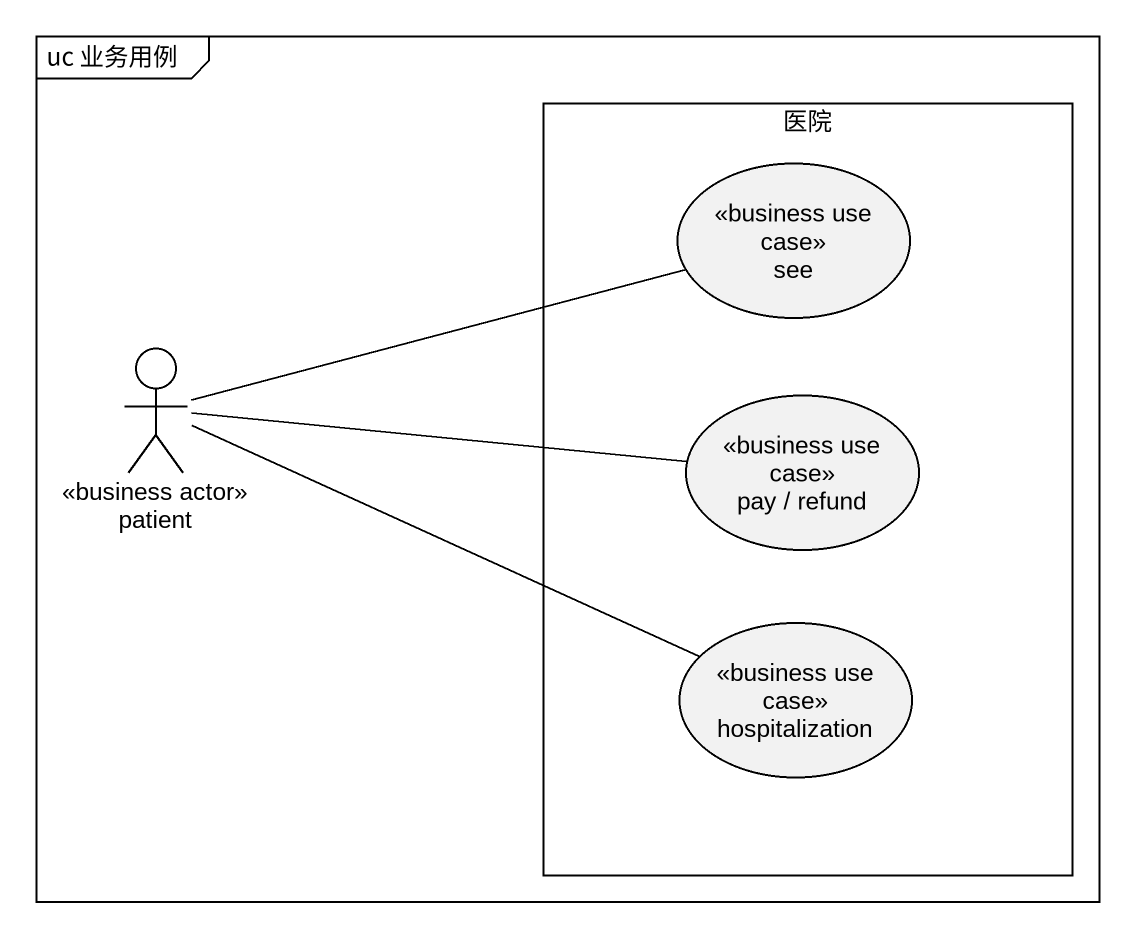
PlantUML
@startuml
mainframe uc 业务用例
rectangle 医院 {
  usecase see <<business use case>>
  usecase "pay / refund" as pay_refund <<business use case>>
  usecase hospitalization <<business use case>>
}
actor patient <<business actor>>
patient -right- see
patient -right- pay_refund
patient -right- hospitalization
@enduml
